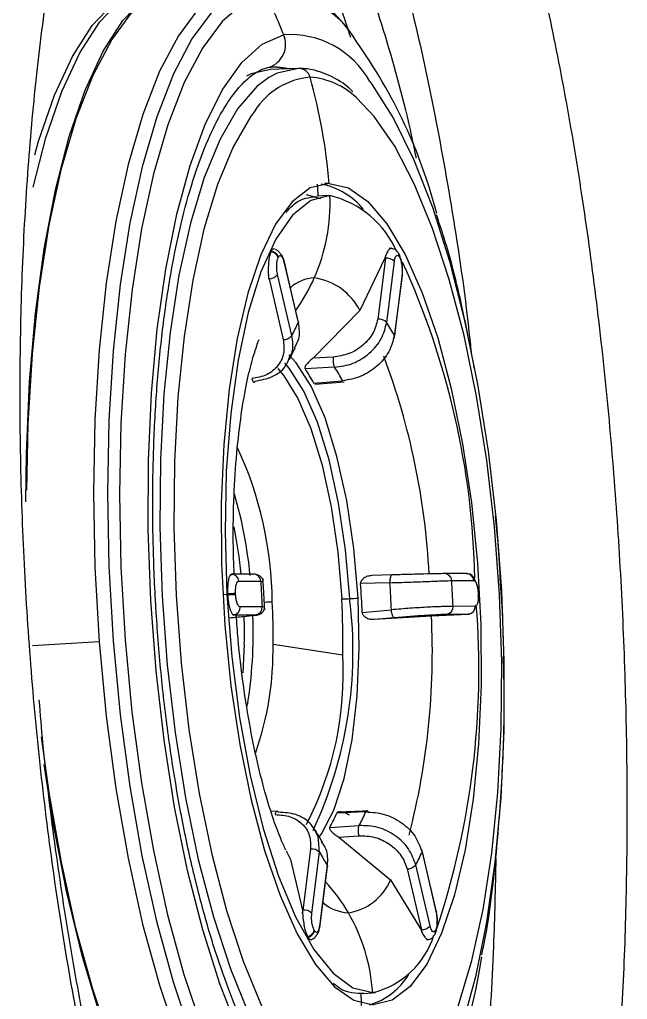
# Model space of a CAD drawing. Extents: x 525 to 609, y 649 to 778.
# Drawn here: x 534.264 to 535.24, y 692.872 to 694.445 of the extents above; entities that cross this region are included whole.
import ezdxf

# ---------------------------------------------------------------- set-up
doc = ezdxf.new("R2010")
doc.units = 0
doc.header["$MEASUREMENT"] = 0
doc.layers.add('1', color=4, linetype='Continuous')

# ---------------------------------------------------------------- blocks, each defined once
blk = doc.blocks.new('JETSETTER')
at = {"layer": '1', "color": 3, "linetype": 'Continuous', "lineweight": 25}
for p, q in [((9.5353, 25.2435), (9.5408, 25.2443)), ((9.5389, 25.2443), (9.5433, 25.2447)), ((9.5817, 25.2422), (9.5396, 25.2405)), ((9.634, 25.0577), (9.6268, 25.0573)), ((9.5973, 25.0401), (9.6199, 25.0336)), ((9.6329, 25.038), (9.6142, 25.0372)), ((9.5405, 24.9476), (9.541, 24.9486)), ((9.5521, 24.9381), (9.5526, 24.9391)), ((9.5845, 24.8361), (9.5616, 24.934)), ((9.7236, 24.9377), (9.6834, 24.8537)), ((9.7244, 24.9377), (9.712, 24.8398)), ((9.7252, 24.9426), (9.7236, 24.9377)), ((9.7236, 24.9377), (9.7244, 24.9377)), ((9.7244, 24.9377), (9.7252, 24.9426)), ((9.7463, 24.9441), (9.7457, 24.9451)), ((9.7468, 24.9397), (9.7474, 24.9387)), ((9.5613, 24.9319), (9.5842, 24.8341)), ((9.7264, 24.8345), (9.7388, 24.9325)), ((9.5364, 24.9102), (9.5367, 24.9046)), ((9.5375, 24.9047), (9.5364, 24.9102)), ((9.5367, 24.9046), (9.5375, 24.9047)), ((9.5375, 24.9047), (9.5604, 24.8068)), ((9.5742, 24.8134), (9.5513, 24.9112)), ((9.7511, 24.9118), (9.7387, 24.8139)), ((9.7392, 24.8117), (9.7516, 24.9097)), ((9.6834, 24.8537), (9.6085, 24.7773)), ((9.6406, 24.7788), (9.6085, 24.7773)), ((9.6427, 24.7624), (9.5954, 24.7602)), ((9.6091, 24.7372), (9.6557, 24.7407)), ((9.6109, 24.7355), (9.6581, 24.739)), ((9.4755, 24.4295), (9.4774, 24.4301)), ((9.4774, 24.4301), (9.4766, 24.43)), ((9.513, 24.4302), (9.4777, 24.4301)), ((9.8549, 24.4312), (9.8196, 24.4311)), ((9.8546, 24.4312), (9.8565, 24.4306)), ((9.4889, 24.4189), (9.5242, 24.419)), ((9.5242, 24.419), (9.5272, 24.4187)), ((9.7315, 24.4166), (9.6845, 24.4151)), ((9.7348, 24.429), (9.7029, 24.428)), ((9.8309, 24.42), (9.8662, 24.4201)), ((9.4711, 24.3967), (9.471, 24.3987)), ((9.4839, 24.3972), (9.4838, 24.3992)), ((9.8734, 24.4004), (9.8735, 24.3984)), ((9.8741, 24.3984), (9.874, 24.4004)), ((9.4698, 24.3977), (9.4634, 24.3973)), ((9.8734, 24.3951), (9.8738, 24.3983)), ((9.5264, 24.3777), (9.4911, 24.3776)), ((9.5295, 24.3774), (9.5264, 24.3777)), ((9.687, 24.369), (9.7339, 24.373)), ((9.8684, 24.3787), (9.8331, 24.3786)), ((9.8683, 24.3776), (9.869, 24.379)), ((9.4789, 24.3657), (9.4801, 24.3651)), ((9.4809, 24.3651), (9.4789, 24.3657)), ((9.4801, 24.3651), (9.4803, 24.3638)), ((9.4801, 24.3651), (9.4809, 24.3651)), ((9.4809, 24.3651), (9.5162, 24.3652)), ((9.7067, 24.3578), (9.7981, 24.3636)), ((9.7067, 24.3578), (9.7385, 24.3606)), ((9.7981, 24.3636), (9.8574, 24.3662)), ((9.8228, 24.3662), (9.8581, 24.3663)), ((9.8574, 24.3662), (9.86, 24.3669)), ((9.8581, 24.3663), (9.8574, 24.3662)), ((9.2646, 24.3214), (9.1575, 24.3151)), ((9.4978, 24.3178), (9.4956, 24.2719)), ((9.5439, 24.3181), (9.6558, 24.3007)), ((9.5507, 24.0498), (9.5408, 24.0494)), ((9.6928, 24.0486), (9.6461, 24.0465)), ((9.6881, 24.05), (9.6476, 24.0482)), ((9.6949, 24.0503), (9.6881, 24.05)), ((9.6349, 24.0234), (9.6822, 24.0267)), ((9.6186, 23.9838), (9.6163, 24.0095)), ((9.6498, 24.0081), (9.6818, 24.0103)), ((9.6498, 24.0081), (9.7324, 23.9395)), ((9.565, 23.986), (9.5718, 23.9723)), ((9.6042, 23.989), (9.5918, 23.891)), ((9.6062, 23.8858), (9.6186, 23.9838)), ((9.7832, 23.9843), (9.8061, 23.8864)), ((9.8064, 23.8884), (9.7835, 23.9863)), ((9.5718, 23.9723), (9.5911, 23.891)), ((9.6309, 23.9631), (9.6185, 23.8651)), ((9.619, 23.863), (9.6315, 23.961)), ((9.796, 23.8657), (9.7731, 23.9635)), ((9.7593, 23.957), (9.7822, 23.8591)), ((9.7324, 23.9395), (9.7815, 23.8591)), ((9.5911, 23.891), (9.5913, 23.8855)), ((9.5918, 23.891), (9.5911, 23.891)), ((9.5913, 23.8855), (9.5918, 23.891)), ((9.6001, 23.8473), (9.5995, 23.8483)), ((9.6105, 23.8579), (9.6099, 23.8589)), ((9.7815, 23.8591), (9.7836, 23.8542)), ((9.7822, 23.8591), (9.7815, 23.8591)), ((9.7836, 23.8542), (9.7822, 23.8591)), ((9.8042, 23.8527), (9.8047, 23.8537)), ((9.8053, 23.8595), (9.8048, 23.8585)), ((9.6899, 23.7572), (9.6854, 23.7571)), ((9.6899, 23.7572), (9.7085, 23.7587))]:
    blk.add_line(p, q, dxfattribs=at)
at = {"layer": '1', "color": 3, "linetype": 'Continuous', "lineweight": 25, "flags": 128}
for points in [[(9.1473, 24.5465), (9.1481, 24.6241), (9.1531, 24.7393), (9.1626, 24.8493), (9.1766, 24.9525), (9.1947, 25.0475), (9.2168, 25.1328), (9.2424, 25.2073), (9.2713, 25.2697), (9.303, 25.3193), (9.337, 25.3553), (9.3729, 25.3771), (9.4101, 25.3845)], [(9.1485, 24.5649), (9.1508, 24.6714), (9.1577, 24.7842), (9.1691, 24.8911), (9.1847, 24.9907), (9.2044, 25.0815), (9.2279, 25.1621), (9.2549, 25.2315), (9.2849, 25.2884), (9.3174, 25.3323), (9.3522, 25.3623), (9.3885, 25.3781)], [(9.1588, 25.0516), (9.1794, 25.1306), (9.2051, 25.2051), (9.234, 25.2675), (9.2656, 25.3171), (9.2997, 25.3531), (9.3355, 25.3749), (9.3673, 25.3822)], [(9.4955, 25.3844), (9.4592, 25.3686), (9.4245, 25.3386), (9.3919, 25.2948), (9.3619, 25.2378), (9.335, 25.1685), (9.3114, 25.0878), (9.2917, 24.9971), (9.2761, 24.8975), (9.2647, 24.7905), (9.2578, 24.6778), (9.2555, 24.5608), (9.2577, 24.4415), (9.2646, 24.3214)], [(9.5167, 25.3791), (9.4806, 25.3634), (9.4461, 25.3336), (9.4137, 25.29), (9.3839, 25.2334), (9.3572, 25.1646), (9.3338, 25.0845), (9.3142, 24.9943), (9.2987, 24.8954), (9.2874, 24.7891), (9.2805, 24.6771), (9.2782, 24.561), (9.2805, 24.4424), (9.2872, 24.3231), (9.2984, 24.2048), (9.3139, 24.0893), (9.3335, 23.9782), (9.3567, 23.8732), (9.3834, 23.7758), (9.4132, 23.6874)], [(9.1613, 25.1035), (9.1676, 25.1255), (9.1932, 25.1995), (9.2219, 25.2616), (9.2534, 25.311), (9.2872, 25.3467), (9.3229, 25.3684), (9.3321, 25.3717)], [(9.5318, 25.3625), (9.4963, 25.3471), (9.4624, 25.3178), (9.4306, 25.275), (9.4014, 25.2194), (9.3751, 25.1517), (9.3521, 25.073), (9.3329, 24.9845), (9.3176, 24.8873), (9.3065, 24.7829), (9.2998, 24.6729), (9.2975, 24.5588), (9.2997, 24.4423), (9.3064, 24.3251), (9.3174, 24.209), (9.3326, 24.0955), (9.3518, 23.9864), (9.3747, 23.8833), (9.4009, 23.7876), (9.4301, 23.7007)], [(9.4887, 23.6956), (9.4585, 23.7724), (9.4311, 23.8591), (9.4068, 23.9543), (9.386, 24.0564), (9.3691, 24.1639), (9.3562, 24.275), (9.3476, 24.3881), (9.3435, 24.5012), (9.3439, 24.6128), (9.3488, 24.7209), (9.3581, 24.8238), (9.3717, 24.92), (9.3893, 25.008), (9.4107, 25.0863), (9.4356, 25.1537), (9.4635, 25.2092), (9.494, 25.2518), (9.5267, 25.281), (9.561, 25.2961)], [(9.5396, 25.2405), (9.509, 25.2334), (9.5012, 25.2297)], [(9.5848, 25.2423), (9.5507, 25.2349), (9.5372, 25.2278)], [(9.5433, 25.2447), (9.5641, 25.2434), (9.5711, 25.2418)], [(9.5372, 25.2278), (9.518, 25.2132), (9.4871, 25.1775), (9.4588, 25.1285), (9.4333, 25.0669), (9.4112, 24.9938), (9.3929, 24.9105), (9.3786, 24.8184), (9.3687, 24.7191), (9.3632, 24.6142), (9.3622, 24.5056), (9.3659, 24.3951), (9.3741, 24.2847), (9.3867, 24.1761), (9.4034, 24.0713), (9.424, 23.9721), (9.4482, 23.8801), (9.4754, 23.7969), (9.5053, 23.724), (9.5374, 23.6626), (9.571, 23.6137), (9.6056, 23.5783), (9.6407, 23.5568), (9.6756, 23.5496)], [(9.6992, 25.2212), (9.7032, 25.2159), (9.7372, 25.1621), (9.7696, 25.0963), (9.7997, 25.0195), (9.8271, 24.9328), (9.8514, 24.8376), (9.8722, 24.7355), (9.8892, 24.628), (9.902, 24.5169), (9.9106, 24.4038), (9.9147, 24.2906), (9.9143, 24.1791), (9.9095, 24.071), (9.9002, 23.9681), (9.8866, 23.8718), (9.8689, 23.7839), (9.8475, 23.7056), (9.8227, 23.6382), (9.8012, 23.5939)], [(9.7558, 23.5921), (9.7583, 23.5944), (9.7886, 23.6294), (9.8165, 23.6776), (9.8415, 23.7381), (9.8631, 23.8099), (9.8812, 23.8917), (9.8952, 23.9821), (9.905, 24.0797), (9.9104, 24.1827), (9.9113, 24.2893), (9.9077, 24.3978), (9.8996, 24.5063), (9.8873, 24.6129), (9.8708, 24.7158), (9.8506, 24.8133), (9.8269, 24.9036), (9.8001, 24.9853), (9.7707, 25.0569), (9.7393, 25.1172), (9.7062, 25.1652), (9.6777, 25.1953)], [(9.5147, 25.1743), (9.5076, 25.1646), (9.4797, 25.1164), (9.4547, 25.0559), (9.433, 24.9842), (9.415, 24.9023), (9.401, 24.8119), (9.3912, 24.7143), (9.3858, 24.6114), (9.3849, 24.5047), (9.3885, 24.3962), (9.3965, 24.2877), (9.4089, 24.1811), (9.4253, 24.0782), (9.4456, 23.9807), (9.4693, 23.8904), (9.496, 23.8087), (9.5254, 23.7371), (9.5569, 23.6768), (9.5899, 23.6288), (9.5925, 23.6257)], [(9.634, 25.0577), (9.6037, 25.0503), (9.5749, 25.0282), (9.5481, 24.9921), (9.5241, 24.9428), (9.5033, 24.8813), (9.4863, 24.8089), (9.4733, 24.7274), (9.4647, 24.6386), (9.4607, 24.5444), (9.4613, 24.4469), (9.4666, 24.3484), (9.4764, 24.2509), (9.4906, 24.1568), (9.5087, 24.068), (9.5304, 23.9866), (9.5552, 23.9144), (9.5826, 23.853), (9.6119, 23.8038), (9.6424, 23.7679), (9.6736, 23.7461), (9.7047, 23.7388)], [(9.634, 25.0577), (9.6651, 25.0504), (9.6963, 25.0286), (9.7269, 24.9927), (9.7562, 24.9435), (9.7835, 24.8821), (9.8083, 24.8099), (9.83, 24.7285), (9.8482, 24.6398), (9.8623, 24.5456), (9.8721, 24.4482), (9.8774, 24.3496), (9.878, 24.2521), (9.874, 24.1579), (9.8654, 24.0691), (9.8524, 23.9876), (9.8354, 23.9153), (9.8146, 23.8537), (9.7906, 23.8044), (9.7639, 23.7683), (9.735, 23.7463), (9.7047, 23.7388)], [(9.6353, 25.0381), (9.6044, 25.0301), (9.5752, 25.0066), (9.5483, 24.9681), (9.5244, 24.9155), (9.504, 24.8503), (9.4878, 24.7738), (9.476, 24.6882), (9.4689, 24.5954), (9.4669, 24.4978), (9.4698, 24.3977)], [(9.7511, 24.9118), (9.7515, 24.9107), (9.7516, 24.9097)], [(9.5845, 24.8361), (9.5846, 24.8352), (9.5842, 24.8341)], [(9.6804, 24.3917), (9.6736, 24.4716), (9.6622, 24.5484), (9.6466, 24.6191), (9.6274, 24.6811), (9.6053, 24.7319), (9.5812, 24.7697), (9.5695, 24.7824)], [(9.5514, 24.7604), (9.5614, 24.7489), (9.584, 24.7125), (9.6047, 24.6639), (9.6227, 24.6051), (9.6373, 24.5382), (9.648, 24.4658), (9.6543, 24.3905)], [(9.667, 24.3911), (9.6604, 24.4693), (9.6492, 24.5444), (9.634, 24.6136), (9.6152, 24.6743), (9.5935, 24.724), (9.5699, 24.761), (9.5629, 24.769)], [(9.8734, 24.4004), (9.8738, 24.4004), (9.874, 24.4004)], [(9.8738, 24.3983), (9.8738, 24.3983), (9.8741, 24.3984), (9.874, 24.3984), (9.8735, 24.3984)], [(9.4698, 24.3977), (9.4776, 24.2976), (9.4902, 24.2), (9.5071, 24.1073), (9.5281, 24.0217), (9.5526, 23.9454), (9.5799, 23.8803), (9.6094, 23.8279), (9.6405, 23.7896), (9.6722, 23.7663), (9.7039, 23.7585)], [(9.618, 24.0083), (9.6217, 24.0133), (9.6418, 24.0512), (9.6584, 24.1022), (9.671, 24.1643), (9.679, 24.2351), (9.6822, 24.3119), (9.6804, 24.3917)], [(9.2646, 24.3214), (9.2758, 24.2023), (9.2914, 24.0861), (9.3111, 23.9743), (9.3345, 23.8686), (9.3614, 23.7705), (9.3913, 23.6815), (9.4239, 23.6029), (9.4586, 23.5357), (9.4949, 23.4811), (9.5323, 23.4398), (9.5703, 23.4123), (9.6083, 23.3992), (9.627, 23.398)], [(9.5224, 23.3918), (9.5013, 23.3929), (9.4633, 23.406), (9.4253, 23.4335), (9.3879, 23.4748), (9.3516, 23.5294), (9.3169, 23.5965), (9.2843, 23.6752), (9.2544, 23.7642), (9.2275, 23.8622), (9.2041, 23.9679), (9.1844, 24.0797), (9.172, 24.1689)], [(9.5172, 23.3877), (9.4792, 23.3948), (9.441, 23.4165), (9.4031, 23.4522), (9.3661, 23.5016), (9.3306, 23.5639), (9.2969, 23.6381), (9.2657, 23.7233), (9.2374, 23.8182), (9.2124, 23.9213), (9.1911, 24.0312), (9.1765, 24.1249)], [(9.6309, 23.9631), (9.6314, 23.962), (9.6315, 23.961)], [(9.8064, 23.8884), (9.8064, 23.8875), (9.8061, 23.8864)]]:
    blk.add_lwpolyline(points, dxfattribs=at)
at = {"layer": '1', "color": 3, "linetype": 'Continuous', "lineweight": 25}
for centre, radius, start, end in [((9.5449, 25.2102), 0.1528, 29.1178, 94.9198), ((8.7133, 24.9626), 0.911, 21.4779, 26.038), ((9.5253, 25.2809), 0.0388, 288.312, 23.1251), ((9.572, 25.1515), 0.145, 28.716, 94.3772), ((9.0002, 24.8006), 0.8331, 14.5245, 35.5122), ((9.5426, 25.1578), 0.0868, 74.8693, 91.3043), ((9.5853, 25.2234), 0.0188, 14.4695, 91.3312), ((9.6145, 25.1098), 0.1189, 95.3263, 147.1361), ((8.7272, 24.9834), 0.9098, 4.6822, 15.6021), ((9.5945, 25.1074), 0.1211, 46.5648, 85.7355), ((8.7199, 24.9826), 0.8985, 3.4905, 4.7251), ((9.6005, 24.9447), 0.1136, 38.5712, 79.5542), ((9.3363, 25.0265), 0.2992, 336.2621, 2.2158), ((9.5995, 24.8864), 0.1558, 22.9386, 76.7303), ((9.5394, 24.9344), 0.0132, 16.058, 84.9478), ((9.5399, 24.9355), 0.0132, 16.0564, 84.9345), ((9.5589, 24.9333), 0.00278, 330.2391, 35.0901), ((9.7264, 24.9208), 0.017, 43.2901, 96.7613), ((9.7386, 24.9409), 0.00825, 351.765, 36.7848), ((9.7391, 24.9399), 0.00832, 351.8563, 30.3476), ((8.5833, 24.3967), 1.285, 1.2068, 24.5798), ((9.5375, 24.9224), 0.0177, 269.8752, 320.9458), ((9.6129, 24.845), 0.0611, 92.5573, 132.2365), ((9.3454, 25.0227), 0.2894, 324.2993, 336.2231), ((9.5957, 24.8083), 0.0988, 27.3262, 81.5429), ((9.714, 24.8228), 0.017, 43.2862, 96.7611), ((9.8238, 24.7048), 0.2722, 151.6339, 156.4827), ((9.4685, 24.6669), 0.3075, 28.5406, 33.0179), ((9.5604, 24.8245), 0.0177, 269.866, 320.955), ((9.7357, 24.8121), 0.00343, 296.1211, 30.6825), ((8.6349, 24.3716), 1.1611, 2.8884, 20.6025), ((9.3802, 24.6164), 0.2589, 27.812, 33.7455), ((9.427, 24.6192), 0.2589, 27.9697, 33.5769), ((8.9437, 24.3809), 0.599, 0.4555, 24.9275), ((8.7794, 24.3565), 0.7313, 5.6227, 16.051), ((8.7216, 24.3511), 0.7754, 5.8473, 11.5406), ((9.4774, 24.4186), 0.0115, 1.6385, 90.3763), ((9.5127, 24.4187), 0.0115, 1.6652, 88.8002), ((9.8194, 24.4196), 0.0115, 1.6319, 90.3828), ((9.8547, 24.4197), 0.0115, 1.6585, 88.8069), ((11.1042, 24.483), 1.5813, 182.3197, 183.8201), ((8.3652, 24.3212), 1.3227, 2.0696, 4.0703), ((8.4104, 24.3239), 1.3244, 2.1238, 4.0129), ((8.2621, 24.3151), 1.5722, 2.3154, 3.8244), ((9.4929, 24.0408), 0.3585, 91.4539, 93.4998), ((9.4929, 24.0404), 0.357, 91.4462, 93.5014), ((9.6319, 22.3719), 2.0157, 92.5341, 92.8927), ((8.6235, 24.336), 0.9206, 358.8826, 3.0906), ((8.9962, 24.3062), 0.6761, 334.8543, 7.2149), ((9.4231, 29.6445), 5.2591, 272.5194, 272.6578), ((8.4342, 24.3246), 1.2218, 358.8787, 3.0935), ((9.3992, 30.1588), 5.7739, 272.65857, 272.79143), ((9.4795, 24.3767), 0.0116, 276.4632, 4.3765), ((9.5149, 24.3768), 0.0116, 276.4632, 4.3765), ((8.5576, 24.2774), 1.3168, 341.5921, 4.5193), ((9.8215, 24.3777), 0.0116, 276.4559, 4.3838), ((9.8568, 24.3778), 0.0116, 276.4559, 4.3838), ((8.6172, 24.3352), 0.8808, 358.8708, 1.734), ((8.7756, 24.3356), 0.7365, 350.9179, 2.1284), ((8.6368, 24.3036), 1.1629, 345.4322, 2.9537), ((9.0429, 24.3087), 0.5011, 340.8028, 1.0728), ((9.1307, 24.2707), 0.526, 332.5549, 3.2634), ((9.4359, 24.1345), 0.2279, 330.8225, 337.2835), ((9.4821, 24.1376), 0.2287, 331.0148, 337.1006), ((9.6062, 23.9721), 0.017, 43.2767, 96.7705), ((9.8902, 24.1315), 0.3091, 208.5532, 213.0067), ((9.5336, 24.0928), 0.2722, 331.6342, 336.4837), ((9.7803, 23.9856), 0.00315, 335.1765, 70.9981), ((9.7593, 23.9747), 0.0177, 269.8795, 320.9415), ((9.4182, 23.744), 0.285, 30.0381, 42.4736), ((9.6523, 23.9725), 0.0867, 278.3504, 337.6294), ((9.6677, 23.9535), 0.0668, 229.2428, 267.549), ((9.5938, 23.8741), 0.017, 43.2905, 96.7568), ((9.4076, 23.7383), 0.297, 3.8958, 29.9759), ((9.616, 23.8634), 0.00311, 333.1806, 33.9961), ((9.7822, 23.8768), 0.0177, 269.871, 320.95), ((9.5969, 23.8614), 0.0133, 281.3518, 349.4666), ((9.5975, 23.8604), 0.0133, 281.3417, 349.4574), ((9.6719, 23.891), 0.1363, 283.5636, 342.7937), ((9.7964, 23.8564), 0.0086, 329.1459, 14.1259), ((9.7968, 23.8574), 0.00866, 334.51, 14.0414), ((8.8906, 23.9709), 1.0007, 333.9456, 351.0758), ((9.6685, 23.8434), 0.1087, 286.2486, 329.1492), ((8.8032, 23.716), 0.8831, 1.4067, 2.6631)]:
    blk.add_arc(centre, radius, start, end, dxfattribs=at)
for points, knots in [([(10.071, 23.3626), (10.0648, 23.3164), (10.0511, 23.2271), (10.0268, 23.1044), (9.9991, 22.994), (9.9681, 22.8974), (9.9341, 22.8151), (9.8975, 22.7479), (9.8585, 22.6964), (9.8174, 22.6615), (9.7746, 22.643), (9.7301, 22.6413), (9.684, 22.6569), (9.6367, 22.6893), (9.5889, 22.7378), (9.5408, 22.8025), (9.4931, 22.8828), (9.4463, 22.9774), (9.401, 23.0857), (9.3578, 23.2067), (9.317, 23.3392), (9.2794, 23.4815), (9.2453, 23.6328), (9.2153, 23.7915), (9.1896, 23.9559), (9.1687, 24.1244), (9.1529, 24.2954), (9.1423, 24.4676), (9.137, 24.6391), (9.1372, 24.808), (9.1427, 24.9731), (9.1535, 25.1331), (9.1693, 25.2862), (9.1901, 25.4308), (9.2155, 25.5656), (9.245, 25.689), (9.2783, 25.7999), (9.3148, 25.8973), (9.3542, 25.9799), (9.3961, 26.0473), (9.4397, 26.0989), (9.4847, 26.1338), (9.5304, 26.1516), (9.5767, 26.1527), (9.6228, 26.1369), (9.6691, 26.104), (9.7149, 26.0548), (9.7601, 25.9899), (9.804, 25.9096), (9.8464, 25.8146), (9.8867, 25.7061), (9.9248, 25.5852), (9.96, 25.4526), (9.9922, 25.3098), (10.0212, 25.1585), (10.0465, 24.9997), (10.068, 24.8352), (10.0855, 24.6664), (10.0989, 24.4951), (10.1079, 24.3229), (10.1126, 24.1513), (10.113, 23.9821), (10.109, 23.8171), (10.1006, 23.6574), (10.0882, 23.5048), (10.0771, 23.4088), (10.071, 23.3626)], [0, 0, 0, 0, 0.015619, 0.031286, 0.046909, 0.062514, 0.078163, 0.09381, 0.109337, 0.125026, 0.140685, 0.156296, 0.171895, 0.18755, 0.203177, 0.218764, 0.234402, 0.250053, 0.265631, 0.281247, 0.296899, 0.312523, 0.328071, 0.343736, 0.359413, 0.374967, 0.390577, 0.406231, 0.421852, 0.437412, 0.453033, 0.468668, 0.484296, 0.499963, 0.515627, 0.531287, 0.546945, 0.562573, 0.578155, 0.593806, 0.609527, 0.625035, 0.640656, 0.65631, 0.671958, 0.687507, 0.703158, 0.718799, 0.734385, 0.750009, 0.765664, 0.781267, 0.796865, 0.81252, 0.82816, 0.843732, 0.85937, 0.875023, 0.890614, 0.906222, 0.921877, 0.937505, 0.953078, 0.968725, 0.984424, 1, 1, 1, 1]), ([(9.3699, 25.9134), (9.3785, 25.9178), (9.3979, 25.9277), (9.4285, 25.9318), (9.4597, 25.9269), (9.4919, 25.9123), (9.5281, 25.885), (9.5686, 25.8389), (9.6088, 25.7761), (9.6442, 25.7068), (9.6815, 25.6189), (9.722, 25.5036), (9.7636, 25.3545), (9.8007, 25.1893), (9.8324, 25.0115), (9.8529, 24.8752), (9.8609, 24.7977), (9.862, 24.7867)], [0, 0, 0, 0, 0.044857, 0.100372, 0.157058, 0.204257, 0.265039, 0.342786, 0.413614, 0.477583, 0.534742, 0.624388, 0.717283, 0.804408, 0.893781, 0.984826, 1, 1, 1, 1]), ([(9.3374, 25.8637), (9.3521, 25.8625), (9.3871, 25.8595), (9.4432, 25.8253), (9.5042, 25.7662), (9.5636, 25.6826), (9.6203, 25.577), (9.6734, 25.451), (9.7215, 25.3059), (9.7551, 25.1872), (9.7704, 25.114), (9.7735, 25.0988)], [0, 0, 0, 0, 0.0905228, 0.2157507, 0.3409793, 0.4662068, 0.5914354, 0.7166635, 0.8418914, 0.9671196, 1, 1, 1, 1]), ([(9.6686, 25.2919), (9.656, 25.3312), (9.6281, 25.4178), (9.5795, 25.5311), (9.525, 25.6332), (9.4678, 25.7137), (9.409, 25.7705), (9.3561, 25.803), (9.3236, 25.8059), (9.3106, 25.807)], [0, 0, 0, 0, 0.127752, 0.281799, 0.435846, 0.589892, 0.743939, 0.897986, 1, 1, 1, 1]), ([(9.6737, 25.2927), (9.6731, 25.2936), (9.6602, 25.3124), (9.6425, 25.3314), (9.6237, 25.3444), (9.6192, 25.3474)], [0, 0, 0, 0, 0.035142, 0.770017, 1, 1, 1, 1]), ([(9.6464, 23.5434), (9.6451, 23.5432), (9.6375, 23.5421), (9.6238, 23.5447), (9.6001, 23.5569), (9.5736, 23.5805), (9.5452, 23.6164), (9.5169, 23.6633), (9.4892, 23.7209), (9.4627, 23.7887), (9.4381, 23.8657), (9.4158, 23.9506), (9.3962, 24.0423), (9.3798, 24.1393), (9.3668, 24.2402), (9.3575, 24.3433), (9.3519, 24.4473), (9.3502, 24.5505), (9.3524, 24.6515), (9.3584, 24.7487), (9.3682, 24.8406), (9.3815, 24.9259), (9.398, 25.0032), (9.4174, 25.0713), (9.4392, 25.1291), (9.4625, 25.1755), (9.4864, 25.2099), (9.5094, 25.2321), (9.5252, 25.2408), (9.5332, 25.243), (9.5353, 25.2435)], [0, 0, 0, 0, 0.00817, 0.04805, 0.083431, 0.121197, 0.157809, 0.194475, 0.231532, 0.26898, 0.306733, 0.344703, 0.382825, 0.42105, 0.459342, 0.497676, 0.536031, 0.574388, 0.612723, 0.651017, 0.689245, 0.727377, 0.765369, 0.803162, 0.840673, 0.877804, 0.914476, 0.95081, 0.987342, 1, 1, 1, 1]), ([(9.672, 25.2047), (9.6713, 25.2054), (9.659, 25.2184), (9.635, 25.2315), (9.6063, 25.2415), (9.5902, 25.2421), (9.5855, 25.2423)], [0, 0, 0, 0, 0.026781, 0.465341, 0.844779, 1, 1, 1, 1]), ([(9.5649, 25.011), (9.5693, 25.0161), (9.5848, 25.0337), (9.602, 25.0353), (9.6144, 25.0365)], [0, 0, 0, 0, 0.28736, 1, 1, 1, 1]), ([(9.8671, 24.7609), (9.8616, 24.7899), (9.8477, 24.8619), (9.8276, 24.944), (9.8104, 24.9953), (9.8065, 25.0071)], [0, 0, 0, 0, 0.342224, 0.848592, 1, 1, 1, 1]), ([(9.5468, 24.9523), (9.5458, 24.9525), (9.5438, 24.9531), (9.542, 24.9501), (9.541, 24.9486)], [0, 0, 0, 0, 0.486766, 1, 1, 1, 1]), ([(9.5556, 24.9452), (9.5553, 24.9458), (9.5536, 24.9482), (9.5507, 24.9505), (9.5484, 24.9513), (9.5477, 24.9515)], [0, 0, 0, 0, 0.155849, 0.74278, 1, 1, 1, 1]), ([(9.7358, 24.9525), (9.7357, 24.9526), (9.7344, 24.954), (9.7319, 24.9532), (9.7283, 24.95), (9.7262, 24.9451), (9.7252, 24.9426)], [0, 0, 0, 0, 0.025333, 0.353412, 0.680879, 1, 1, 1, 1]), ([(9.7452, 24.9458), (9.7442, 24.9471), (9.7422, 24.9497), (9.7384, 24.9522), (9.7345, 24.9535), (9.7319, 24.9532), (9.7306, 24.9531)], [0, 0, 0, 0, 0.244677, 0.495148, 0.748098, 1, 1, 1, 1]), ([(9.5405, 24.9476), (9.5397, 24.9455), (9.5381, 24.9412), (9.5367, 24.9315), (9.5361, 24.9207), (9.5363, 24.9137), (9.5364, 24.9102)], [0, 0, 0, 0, 0.247548, 0.500833, 0.753639, 1, 1, 1, 1]), ([(9.5513, 24.9112), (9.5508, 24.9139), (9.5498, 24.9193), (9.5497, 24.9275), (9.5505, 24.9341), (9.5516, 24.9368), (9.5521, 24.9381)], [0, 0, 0, 0, 0.279487, 0.559004, 0.779427, 1, 1, 1, 1]), ([(9.5526, 24.9391), (9.5533, 24.9402), (9.5549, 24.9425), (9.5575, 24.9412), (9.5598, 24.9375), (9.5608, 24.9338), (9.5613, 24.9319)], [0, 0, 0, 0, 0.279657, 0.55924, 0.779589, 1, 1, 1, 1]), ([(9.5613, 24.9347), (9.5604, 24.9369), (9.559, 24.9409), (9.5566, 24.9439), (9.5556, 24.9452)], [0, 0, 0, 0, 0.568933, 1, 1, 1, 1]), ([(9.7388, 24.9325), (9.7392, 24.9348), (9.7401, 24.9394), (9.7423, 24.9424), (9.7447, 24.9425), (9.7461, 24.9406), (9.7468, 24.9397)], [0, 0, 0, 0, 0.279455, 0.558996, 0.779411, 1, 1, 1, 1]), ([(9.7514, 24.9103), (9.7515, 24.9112), (9.7517, 24.9137), (9.7517, 24.9197), (9.751, 24.9284), (9.7493, 24.9363), (9.7477, 24.9412), (9.7468, 24.9429), (9.7464, 24.9436)], [0, 0, 0, 0, 0.0856958, 0.2227872, 0.4942966, 0.7688823, 0.9097618, 1, 1, 1, 1]), ([(9.7474, 24.9387), (9.7482, 24.9369), (9.7498, 24.9334), (9.7512, 24.9256), (9.7516, 24.9181), (9.7512, 24.9139), (9.7511, 24.9118)], [0, 0, 0, 0, 0.2796624, 0.5592245, 0.7795761, 1, 1, 1, 1]), ([(9.712, 24.8398), (9.71, 24.8321), (9.7062, 24.8168), (9.689, 24.797), (9.6661, 24.7826), (9.6491, 24.7801), (9.6406, 24.7788)], [0, 0, 0, 0, 0.24977, 0.500146, 0.750459, 1, 1, 1, 1]), ([(9.5842, 24.8341), (9.5855, 24.8249), (9.5877, 24.8101), (9.5805, 24.798), (9.5778, 24.7933)], [0, 0, 0, 0, 0.616632, 1, 1, 1, 1]), ([(9.6427, 24.7624), (9.6527, 24.7639), (9.6727, 24.7668), (9.6995, 24.7839), (9.7196, 24.8075), (9.7241, 24.8255), (9.7264, 24.8345)], [0, 0, 0, 0, 0.24997, 0.499958, 0.749973, 1, 1, 1, 1]), ([(9.5699, 24.7771), (9.5717, 24.7803), (9.5777, 24.7911), (9.5756, 24.8042), (9.5742, 24.8134)], [0, 0, 0, 0, 0.299178, 1, 1, 1, 1]), ([(9.7387, 24.8139), (9.7364, 24.8049), (9.7319, 24.7869), (9.7118, 24.7633), (9.6851, 24.746), (9.6655, 24.7424), (9.6557, 24.7407)], [0, 0, 0, 0, 0.250025, 0.500038, 0.750021, 1, 1, 1, 1]), ([(9.4816, 24.4297), (9.481, 24.4469), (9.4794, 24.4897), (9.4809, 24.5558), (9.4853, 24.6254), (9.4926, 24.6875), (9.5014, 24.7377), (9.5105, 24.7752), (9.5157, 24.7905), (9.518, 24.7976)], [0, 0, 0, 0, 0.110162, 0.27534, 0.438476, 0.598201, 0.752932, 0.886206, 1, 1, 1, 1]), ([(9.5604, 24.8068), (9.5612, 24.7992), (9.5628, 24.7839), (9.5525, 24.7636), (9.5345, 24.7487), (9.5182, 24.7457), (9.51, 24.7442)], [0, 0, 0, 0, 0.24977, 0.500136, 0.750439, 1, 1, 1, 1]), ([(9.518, 24.7976), (9.5183, 24.7983), (9.5198, 24.8033), (9.5208, 24.8053), (9.5216, 24.807)], [0, 0, 0, 0, 0.145231, 1, 1, 1, 1]), ([(9.5706, 24.7751), (9.573, 24.7805), (9.5761, 24.7873), (9.579, 24.7926), (9.5797, 24.7938)], [0, 0, 0, 0, 0.779896, 1, 1, 1, 1]), ([(9.5151, 24.7402), (9.5247, 24.742), (9.5437, 24.7457), (9.5631, 24.76), (9.5681, 24.7726), (9.5699, 24.7771)], [0, 0, 0, 0, 0.38863, 0.777264, 1, 1, 1, 1]), ([(9.6085, 24.7773), (9.6065, 24.7758), (9.6026, 24.7727), (9.5986, 24.7684), (9.5963, 24.7652), (9.5952, 24.7632), (9.5948, 24.7614), (9.5952, 24.7606), (9.5954, 24.7602)], [0, 0, 0, 0, 0.298295, 0.575138, 0.7015, 0.809404, 0.905728, 1, 1, 1, 1]), ([(9.6406, 24.7788), (9.6405, 24.7779), (9.6403, 24.7761), (9.6404, 24.774), (9.6404, 24.7729)], [0, 0, 0, 0, 0.481459, 1, 1, 1, 1]), ([(9.6404, 24.7729), (9.6405, 24.7718), (9.6406, 24.7696), (9.6412, 24.7665), (9.6419, 24.764), (9.6424, 24.7629), (9.6427, 24.7624)], [0, 0, 0, 0, 0.259427, 0.518918, 0.76848, 1, 1, 1, 1]), ([(9.51, 24.7442), (9.5102, 24.7434), (9.5107, 24.7417), (9.5113, 24.7405), (9.5116, 24.7399)], [0, 0, 0, 0, 0.481432, 1, 1, 1, 1]), ([(9.5116, 24.7399), (9.5119, 24.7394), (9.5126, 24.7385), (9.5136, 24.7382), (9.5145, 24.7387), (9.5149, 24.7397), (9.5151, 24.7402)], [0, 0, 0, 0, 0.259419, 0.518914, 0.768393, 1, 1, 1, 1]), ([(9.9092, 24.4158), (9.9082, 24.4372), (9.9065, 24.4731), (9.9025, 24.5085), (9.9009, 24.5227)], [0, 0, 0, 0, 0.5972375, 1, 1, 1, 1]), ([(9.5281, 24.4187), (9.5278, 24.4201), (9.5273, 24.423), (9.5238, 24.427), (9.5187, 24.4297), (9.5147, 24.43), (9.5128, 24.4302)], [0, 0, 0, 0, 0.253504, 0.510436, 0.761907, 1, 1, 1, 1]), ([(9.8193, 24.4311), (9.8156, 24.4311), (9.8082, 24.431), (9.7866, 24.4305), (9.7608, 24.4298), (9.7435, 24.4293), (9.7348, 24.429)], [0, 0, 0, 0, 0.24977, 0.500125, 0.750438, 1, 1, 1, 1]), ([(9.8737, 24.4003), (9.8735, 24.4021), (9.8731, 24.4056), (9.872, 24.4108), (9.8705, 24.4158), (9.8687, 24.4204), (9.8665, 24.4244), (9.8642, 24.4275), (9.8615, 24.4298), (9.8598, 24.4302), (9.8588, 24.4305)], [0, 0, 0, 0, 0.117596, 0.235857, 0.355933, 0.47847, 0.603714, 0.731864, 0.8635, 1, 1, 1, 1]), ([(9.4755, 24.4295), (9.4749, 24.4284), (9.4735, 24.4263), (9.4718, 24.4189), (9.4708, 24.4094), (9.471, 24.4022), (9.471, 24.3987)], [0, 0, 0, 0, 0.246616, 0.49939, 0.752582, 1, 1, 1, 1]), ([(9.4818, 24.4293), (9.4804, 24.4295), (9.478, 24.4298), (9.4757, 24.4285), (9.4748, 24.4281)], [0, 0, 0, 0, 0.593583, 1, 1, 1, 1]), ([(9.4838, 24.3992), (9.4838, 24.4021), (9.4837, 24.4079), (9.485, 24.4144), (9.4868, 24.4182), (9.4882, 24.4187), (9.4889, 24.4189)], [0, 0, 0, 0, 0.279653, 0.55923, 0.779598, 1, 1, 1, 1]), ([(9.5307, 24.3732), (9.5298, 24.3862), (9.5288, 24.4028), (9.5281, 24.4194), (9.528, 24.4231)], [0, 0, 0, 0, 0.7794562, 1, 1, 1, 1]), ([(9.7029, 24.428), (9.7005, 24.4278), (9.6959, 24.4274), (9.6907, 24.4247), (9.6874, 24.4221), (9.6856, 24.4199), (9.6845, 24.4175), (9.6845, 24.4159), (9.6845, 24.4151)], [0, 0, 0, 0, 0.2989283, 0.5762022, 0.7022115, 0.8098954, 0.9059918, 1, 1, 1, 1]), ([(9.733, 24.4274), (9.7328, 24.4268), (9.7322, 24.4255), (9.7317, 24.4227), (9.7314, 24.4197), (9.7315, 24.4176), (9.7315, 24.4166)], [0, 0, 0, 0, 0.259485, 0.518949, 0.768432, 1, 1, 1, 1]), ([(9.7315, 24.4166), (9.7417, 24.4169), (9.7621, 24.4174), (9.7924, 24.4186), (9.8178, 24.4197), (9.8265, 24.4199), (9.8309, 24.42)], [0, 0, 0, 0, 0.249967, 0.49996, 0.749967, 1, 1, 1, 1]), ([(9.7348, 24.429), (9.7345, 24.429), (9.7339, 24.4288), (9.7333, 24.4279), (9.733, 24.4274)], [0, 0, 0, 0, 0.481492, 1, 1, 1, 1]), ([(9.8662, 24.4201), (9.8671, 24.4197), (9.8689, 24.4189), (9.8712, 24.4137), (9.8728, 24.4072), (9.8732, 24.4027), (9.8734, 24.4004)], [0, 0, 0, 0, 0.27948, 0.559003, 0.779423, 1, 1, 1, 1]), ([(9.9134, 24.3297), (9.9133, 24.3385), (9.9129, 24.3672), (9.9108, 24.3959), (9.9092, 24.4158)], [0, 0, 0, 0, 0.308611, 1, 1, 1, 1]), ([(9.8735, 24.3984), (9.8735, 24.3955), (9.8736, 24.3897), (9.8723, 24.3833), (9.8705, 24.3794), (9.8691, 24.3789), (9.8684, 24.3787)], [0, 0, 0, 0, 0.279651, 0.559215, 0.779572, 1, 1, 1, 1]), ([(9.4711, 24.3966), (9.4714, 24.3931), (9.472, 24.3859), (9.4741, 24.3764), (9.4766, 24.369), (9.4782, 24.3668), (9.4789, 24.3657)], [0, 0, 0, 0, 0.247562, 0.500831, 0.75366, 1, 1, 1, 1]), ([(9.4911, 24.3776), (9.4902, 24.3779), (9.4884, 24.3787), (9.4861, 24.3839), (9.4845, 24.3904), (9.4841, 24.3949), (9.4839, 24.3972)], [0, 0, 0, 0, 0.279488, 0.55899, 0.779417, 1, 1, 1, 1]), ([(9.5125, 24.3641), (9.5149, 24.3643), (9.5209, 24.3648), (9.5266, 24.3675), (9.5301, 24.3734), (9.5302, 24.3763), (9.5303, 24.3777)], [0, 0, 0, 0, 0.284461, 0.695713, 0.856219, 1, 1, 1, 1]), ([(9.687, 24.369), (9.6871, 24.3682), (9.6873, 24.3665), (9.6886, 24.3643), (9.6906, 24.3623), (9.6942, 24.36), (9.6997, 24.3578), (9.7043, 24.3578), (9.7067, 24.3578)], [0, 0, 0, 0, 0.094034, 0.1901, 0.297743, 0.423715, 0.70104, 1, 1, 1, 1]), ([(9.8331, 24.3786), (9.8287, 24.3785), (9.8201, 24.3784), (9.7947, 24.3774), (9.7643, 24.3756), (9.744, 24.3739), (9.7339, 24.373)], [0, 0, 0, 0, 0.250026, 0.500037, 0.750018, 1, 1, 1, 1]), ([(9.7385, 24.3606), (9.7382, 24.3607), (9.7377, 24.3608), (9.7367, 24.3619), (9.7355, 24.3643), (9.7346, 24.3676), (9.7341, 24.3706), (9.7339, 24.3722), (9.7339, 24.373)], [0, 0, 0, 0, 0.124706, 0.249355, 0.499969, 0.750646, 0.875269, 1, 1, 1, 1]), ([(9.5162, 24.3652), (9.5179, 24.3652), (9.5215, 24.365), (9.5138, 24.3638), (9.4976, 24.362), (9.4817, 24.3605), (9.4737, 24.3598)], [0, 0, 0, 0, 0.249776, 0.500141, 0.750449, 1, 1, 1, 1]), ([(9.5645, 23.9876), (9.5632, 23.9901), (9.5586, 23.9994), (9.5479, 24.0263), (9.5342, 24.0679), (9.5201, 24.1209), (9.507, 24.1829), (9.4959, 24.2524), (9.4884, 24.3138), (9.4859, 24.3517), (9.4851, 24.3641)], [0, 0, 0, 0, 0.048432, 0.174569, 0.31048, 0.454935, 0.606166, 0.762337, 0.921814, 1, 1, 1, 1]), ([(9.7385, 24.3606), (9.7471, 24.3613), (9.7644, 24.3628), (9.7902, 24.3646), (9.8117, 24.3659), (9.8191, 24.3661), (9.8228, 24.3662)], [0, 0, 0, 0, 0.2498, 0.500225, 0.750497, 1, 1, 1, 1]), ([(9.8792, 23.8193), (9.8808, 23.8273), (9.8913, 23.8778), (9.9023, 23.9728), (9.9125, 24.1025), (9.916, 24.211), (9.9145, 24.2763), (9.9139, 24.2988)], [0, 0, 0, 0, 0.053023, 0.336574, 0.606131, 0.864278, 1, 1, 1, 1]), ([(9.552, 22.8596), (9.5518, 22.8602), (9.5515, 22.8614), (9.5395, 22.8752), (9.5217, 22.8981), (9.4999, 22.9305), (9.4805, 22.9636), (9.4599, 23.0022), (9.4384, 23.0466), (9.4145, 23.1015), (9.3901, 23.163), (9.3599, 23.2473), (9.3238, 23.3617), (9.283, 23.5137), (9.2466, 23.6772), (9.2163, 23.8421), (9.193, 23.9985), (9.1769, 24.1281), (9.1705, 24.2055), (9.1686, 24.2287)], [0, 0, 0, 0, 0.066472, 0.134687, 0.191116, 0.236599, 0.277203, 0.313696, 0.360589, 0.400774, 0.445196, 0.49498, 0.569756, 0.654224, 0.748357, 0.82172, 0.895149, 0.968649, 1, 1, 1, 1]), ([(9.5476, 24.0442), (9.5477, 24.0448), (9.5479, 24.0461), (9.5485, 24.0481), (9.5495, 24.0497), (9.5507, 24.05), (9.5516, 24.0493), (9.552, 24.0485), (9.5523, 24.0481)], [0, 0, 0, 0, 0.1247161, 0.2493509, 0.5000097, 0.7506593, 0.875274, 1, 1, 1, 1]), ([(9.5476, 24.0442), (9.5558, 24.0436), (9.5724, 24.0426), (9.5919, 24.0301), (9.6042, 24.0116), (9.6042, 23.9965), (9.6042, 23.989)], [0, 0, 0, 0, 0.2498073, 0.5002289, 0.7504987, 1, 1, 1, 1]), ([(9.6163, 24.0095), (9.6125, 24.017), (9.6049, 24.0321), (9.5813, 24.0462), (9.562, 24.0475), (9.5523, 24.0481)], [0, 0, 0, 0, 0.333358, 0.666673, 1, 1, 1, 1]), ([(9.6669, 24.0432), (9.6646, 24.0445), (9.6603, 24.0468), (9.6547, 24.0483), (9.6509, 24.0486), (9.6486, 24.0484), (9.6469, 24.0477), (9.6464, 24.0469), (9.6461, 24.0465)], [0, 0, 0, 0, 0.298282, 0.575133, 0.701553, 0.809386, 0.905739, 1, 1, 1, 1]), ([(9.6969, 24.0489), (9.6965, 24.0494), (9.6958, 24.0504), (9.6947, 24.0506), (9.6936, 24.0501), (9.693, 24.0491), (9.6928, 24.0486)], [0, 0, 0, 0, 0.259407, 0.518954, 0.768451, 1, 1, 1, 1]), ([(9.6928, 24.0486), (9.7027, 24.048), (9.7226, 24.0467), (9.751, 24.0323), (9.7735, 24.0108), (9.7799, 23.9931), (9.7832, 23.9843)], [0, 0, 0, 0, 0.2499778, 0.4999641, 0.7499714, 1, 1, 1, 1]), ([(9.6349, 24.0234), (9.6348, 24.023), (9.6345, 24.0222), (9.635, 24.0206), (9.6363, 24.0187), (9.6389, 24.0158), (9.6434, 24.012), (9.6476, 24.0094), (9.6498, 24.0081)], [0, 0, 0, 0, 0.094218, 0.190497, 0.298303, 0.424517, 0.70158, 1, 1, 1, 1]), ([(9.6818, 24.0103), (9.6817, 24.0111), (9.6814, 24.0125), (9.681, 24.0156), (9.6809, 24.0196), (9.6812, 24.0232), (9.6816, 24.0255), (9.682, 24.0263), (9.6822, 24.0267)], [0, 0, 0, 0, 0.1247082, 0.2493724, 0.5000304, 0.750705, 0.8753021, 1, 1, 1, 1]), ([(9.7731, 23.9635), (9.7699, 23.9724), (9.7635, 23.9901), (9.7409, 24.0116), (9.7125, 24.0258), (9.6923, 24.0264), (9.6822, 24.0267)], [0, 0, 0, 0, 0.250034, 0.500045, 0.75002, 1, 1, 1, 1]), ([(9.6234, 23.9999), (9.6204, 24.0045), (9.6167, 24.0104), (9.6127, 24.0178), (9.6118, 24.0195)], [0, 0, 0, 0, 0.778868, 1, 1, 1, 1]), ([(9.6818, 24.0103), (9.6904, 24.0101), (9.7076, 24.0095), (9.7319, 23.9976), (9.7511, 23.9795), (9.7566, 23.9645), (9.7593, 23.957)], [0, 0, 0, 0, 0.2498271, 0.5002146, 0.7505012, 1, 1, 1, 1]), ([(9.6213, 24.0004), (9.624, 23.9967), (9.6319, 23.9862), (9.6313, 23.9722), (9.6309, 23.9631)], [0, 0, 0, 0, 0.352158, 1, 1, 1, 1]), ([(9.9016, 23.9742), (9.9006, 23.9268), (9.8983, 23.8169), (9.8877, 23.6509), (9.8753, 23.5402), (9.869, 23.4837)], [0, 0, 0, 0, 0.270202, 0.62708, 1, 1, 1, 1]), ([(9.5913, 23.8855), (9.5916, 23.8821), (9.5922, 23.8751), (9.594, 23.8643), (9.5964, 23.8547), (9.5985, 23.8504), (9.5995, 23.8483)], [0, 0, 0, 0, 0.24665, 0.499515, 0.752655, 1, 1, 1, 1]), ([(9.6099, 23.8589), (9.6091, 23.8607), (9.6075, 23.8642), (9.6061, 23.872), (9.6057, 23.8795), (9.6061, 23.8837), (9.6062, 23.8858)], [0, 0, 0, 0, 0.279643, 0.559226, 0.779584, 1, 1, 1, 1]), ([(9.8053, 23.8556), (9.8054, 23.8558), (9.8059, 23.8571), (9.8069, 23.8616), (9.8078, 23.8695), (9.8076, 23.8781), (9.8069, 23.8842), (9.8065, 23.8867), (9.8063, 23.8876)], [0, 0, 0, 0, 0.033734, 0.18332, 0.474546, 0.761918, 0.906712, 1, 1, 1, 1]), ([(9.8061, 23.8864), (9.8066, 23.8837), (9.8075, 23.8783), (9.8076, 23.8701), (9.8068, 23.8635), (9.8058, 23.8609), (9.8053, 23.8595)], [0, 0, 0, 0, 0.27948, 0.559018, 0.779424, 1, 1, 1, 1]), ([(9.6185, 23.8651), (9.6181, 23.8628), (9.6173, 23.8582), (9.615, 23.8552), (9.6126, 23.8551), (9.6112, 23.857), (9.6105, 23.8579)], [0, 0, 0, 0, 0.279495, 0.558998, 0.77945, 1, 1, 1, 1]), ([(9.8048, 23.8585), (9.804, 23.8574), (9.8024, 23.8551), (9.7998, 23.8565), (9.7975, 23.8601), (9.7965, 23.8638), (9.796, 23.8657)], [0, 0, 0, 0, 0.279664, 0.559226, 0.7795839, 1, 1, 1, 1]), ([(9.6045, 23.8432), (9.6061, 23.8438), (9.6092, 23.845), (9.6135, 23.8494), (9.6169, 23.8551), (9.6181, 23.8597), (9.6187, 23.862)], [0, 0, 0, 0, 0.258269, 0.513871, 0.762053, 1, 1, 1, 1]), ([(9.7836, 23.8542), (9.7848, 23.8518), (9.7875, 23.8469), (9.79, 23.8451), (9.7913, 23.8442)], [0, 0, 0, 0, 0.493818, 1, 1, 1, 1]), ([(9.7902, 23.8437), (9.7915, 23.8437), (9.794, 23.8437), (9.7978, 23.8452), (9.8012, 23.8479), (9.8029, 23.8507), (9.8038, 23.852)], [0, 0, 0, 0, 0.251573, 0.504316, 0.754812, 1, 1, 1, 1]), ([(9.6001, 23.8473), (9.6012, 23.8458), (9.6034, 23.8428), (9.6054, 23.8434), (9.6064, 23.8437)], [0, 0, 0, 0, 0.507368, 1, 1, 1, 1]), ([(9.6854, 23.7571), (9.6721, 23.7575), (9.6573, 23.758), (9.6427, 23.7719), (9.6412, 23.7734)], [0, 0, 0, 0, 0.897905, 1, 1, 1, 1])]:
    blk.add_open_spline(points, degree=3, knots=knots, dxfattribs=at)

msp = doc.modelspace()

# ---------------------------------------------------------------- block references
at = {"layer": '1'}
msp.add_blockref('JETSETTER', (525.1273, 669.1243), dxfattribs=at)

doc.saveas('drawing.dxf')
